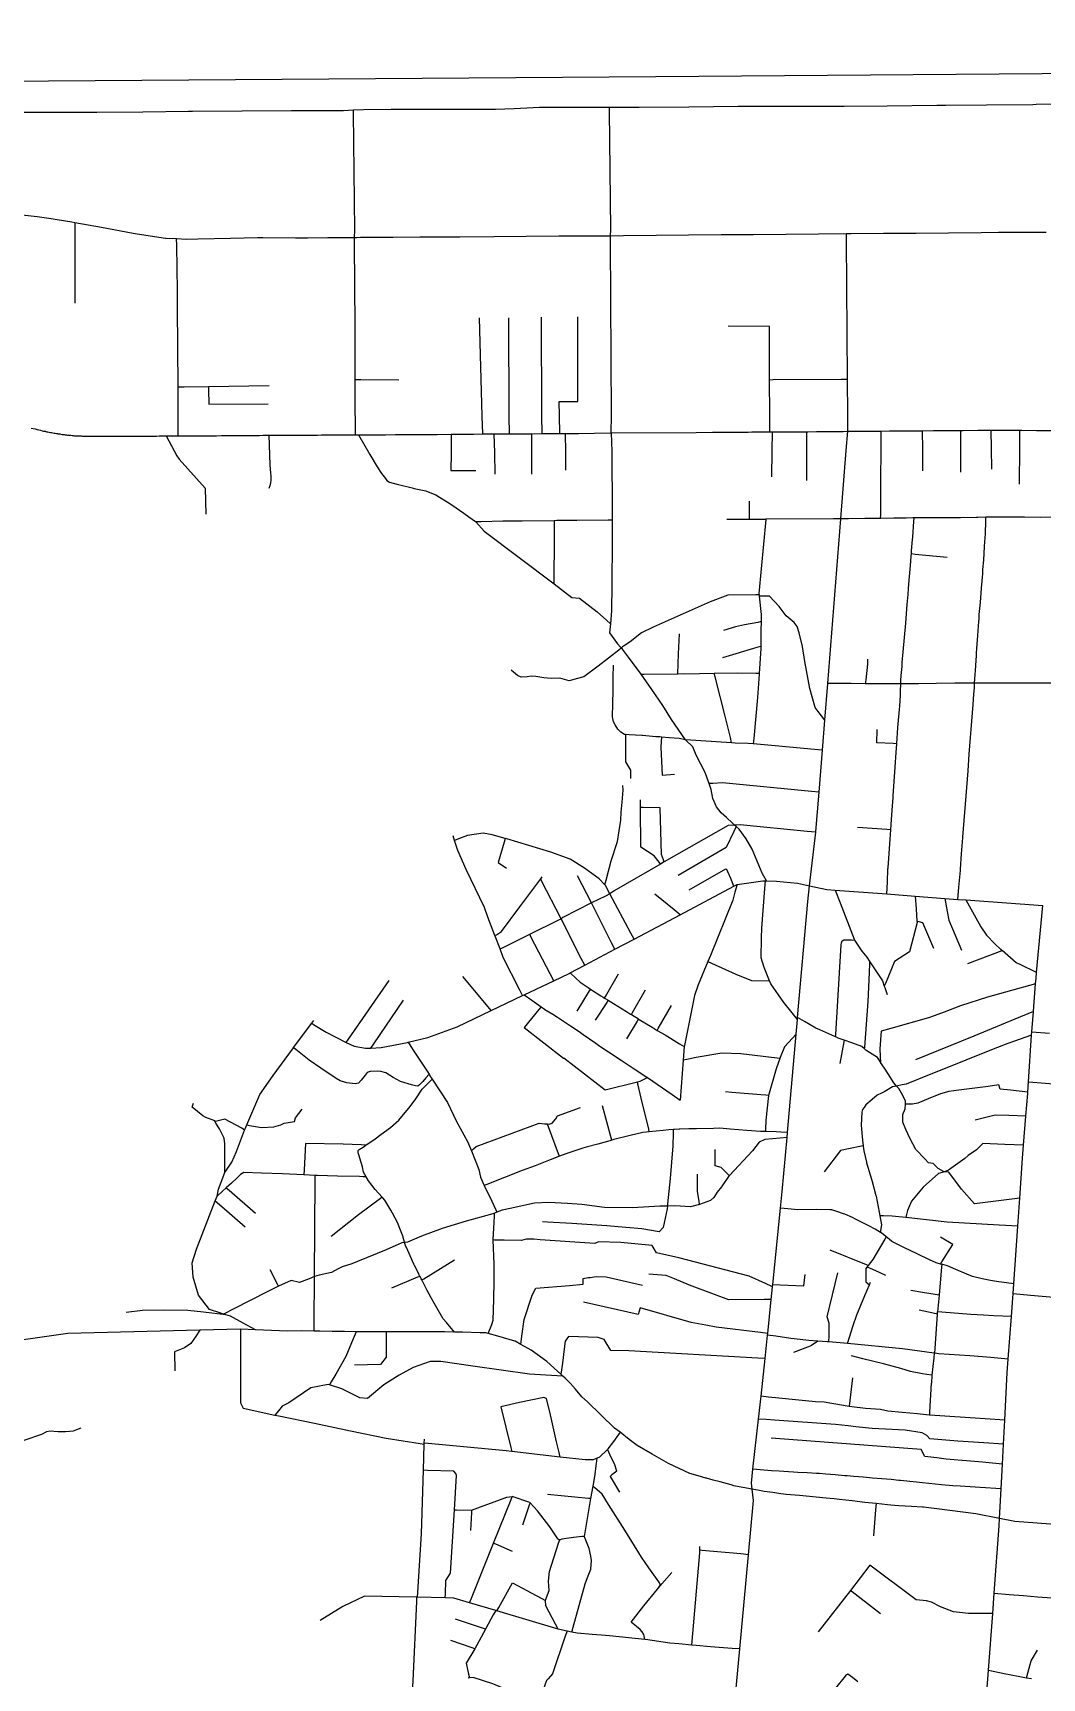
# Model space of a CAD drawing. Header units: inches. Extents: x 170101 to 178921, y 438267 to 453456.
# Drawn here: x 173031 to 173860, y 445857 to 447207 of the extents above; entities that cross this region are included whole.
import ezdxf

# ---------------------------------------------------------------- set-up
doc = ezdxf.new("R2010")
doc.units = ezdxf.units.IN
doc.header["$MEASUREMENT"] = 0

msp = doc.modelspace()

# ---------------------------------------------------------------- linework, layer by layer
for points in [[(172519.3, 447155.6), (172519.3, 447155.6), (172575.4, 447157), (172711.6, 447160.4), (172814.3, 447162.9), (173005.5, 447167.7), (173542.6, 447171.6), (173930.1, 447174.5), (174931.6, 447183.9), (175446.8, 447186.3), (177068.2, 447195.1), (177754.1, 447203.4), (178032.6, 447204.7), (178575.5, 447207.4), (178809.3, 447205.7), (178812, 447205.7), (178812, 447205.7)], [(173023.6, 447142.3), (173039.8, 447142.3), (173080.5, 447142.4), (173083.5, 447142.4), (173121.3, 447142.7), (173158.8, 447143.1), (173162, 447143.1), (173202.8, 447143.4), (173243.5, 447143.6), (173266.5, 447143.8), (173284.3, 447143.8), (173286.1, 447143.8), (173294.2, 447144.1), (173302.4, 447144.5), (173325.1, 447144.7), (173344.3, 447144.8), (173349, 447144.8), (173365.8, 447144.8), (173385.5, 447144.8), (173406.6, 447144.8), (173410.9, 447144.8), (173426.3, 447145.4), (173446.9, 447146.3), (173447.3, 447146.3), (173488.1, 447146.3), (173490.7, 447146.3), (173504.5, 447146.3), (173517.2, 447146.3), (173528.8, 447146.4), (173569.6, 447146.8), (173610.3, 447147.3), (173615, 447147.3), (173651.1, 447147.3), (173691.9, 447147.3), (173697.3, 447147.3), (173732.6, 447147.6), (173773.4, 447148), (173780.7, 447148), (173814.1, 447148.4), (173852.2, 447148.7), (173854.9, 447148.8), (173911.7, 447149.2)], [(173295.1, 447039.5), (173295.5, 447045.4), (173294.3, 447141.7), (173294.2, 447144.1)], [(173505.4, 447040.9), (173505.5, 447046.1), (173504.5, 447143.5), (173504.5, 447146.3)], [(173012.5, 447059.1), (173034.5, 447056.6), (173044.1, 447055.4), (173063, 447052.3), (173065.5, 447051.8), (173087.2, 447047.8), (173113.4, 447042.9), (173116.5, 447042.4), (173139.8, 447039), (173140.3, 447038.9), (173149, 447038.5), (173156.9, 447038.1), (173166.5, 447038.3), (173193.2, 447038.9), (173215.6, 447039.4), (173219.9, 447039.4), (173246.6, 447039.3), (173256.4, 447039.3), (173273.3, 447039.4), (173295.1, 447039.5), (173295.5, 447039.5), (173296.9, 447039.5), (173300, 447039.6), (173326.8, 447039.7), (173348.7, 447039.9), (173353.5, 447039.9), (173381.5, 447040.1), (173409.4, 447040.3), (173436, 447040.5), (173462.8, 447040.7), (173489.4, 447040.8), (173505.2, 447040.9), (173505.4, 447040.9), (173516.1, 447041), (173542.8, 447041.3), (173569.5, 447041.5), (173596.2, 447041.8), (173622.9, 447042), (173649.6, 447042.2), (173676.2, 447042.4), (173699.1, 447042.7), (173702.9, 447042.7), (173729.6, 447042.9), (173738.9, 447043), (173747.8, 447043), (173756.2, 447043.1), (173756.3, 447043.1), (173783, 447043.3), (173809.7, 447043.5), (173823.9, 447043.7), (173836.4, 447043.8), (173840.7, 447043.9), (173863.1, 447043.9)], [(173065.5, 447051.8), (173065.5, 447046.5), (173065.5, 446985.5)], [(173150.4, 446876.7), (173150.3, 446890.5), (173150.2, 446916.8), (173149.7, 446981.9), (173149.7, 446995.8), (173149.1, 447033), (173149, 447038.5)], [(173295.9, 446877.5), (173295.8, 446891.2), (173295.7, 446895.3), (173295.7, 446922.8), (173295.7, 446966.3), (173295.1, 447034.6), (173295.1, 447039.5)], [(173505.9, 446879.1), (173506.2, 446893.5), (173505.4, 447036.1), (173505.4, 447040.9)], [(173700.3, 446880.4), (173700.2, 446894.6), (173700, 446923), (173699.1, 447037.8), (173699.1, 447042.7)], [(173400.4, 446878.2), (173400, 446892.7), (173397.7, 446973.4)], [(173422.3, 446878.3), (173422.2, 446892.9), (173421.8, 446973.6)], [(173449.1, 446878.5), (173449, 446893.1), (173448.7, 446974.1)], [(173463.8, 446878.5), (173463.5, 446893.1), (173463.3, 446904.8), (173478.5, 446904.8), (173478.5, 446974.3)], [(173636.1, 446879.9), (173636.1, 446894.4), (173636, 446922.5), (173636, 446966.5), (173602, 446966.6)], [(173150.2, 446916.8), (173155.2, 446916.9), (173175.1, 446917.2), (173225, 446917.9)], [(173175.1, 446917.2), (173175.2, 446914.3), (173175.4, 446902.6), (173224.1, 446902.9)], [(173295.7, 446922.8), (173300.2, 446922.8), (173331.5, 446922.7)], [(173700, 446923), (173694.7, 446923), (173638.9, 446922.6), (173636, 446922.5)], [(173029.7, 446883.1), (173031.3, 446882.7), (173032.9, 446882.3), (173034.4, 446881.9), (173035.9, 446881.5), (173037.3, 446881.2), (173038.6, 446880.9), (173039.8, 446880.6), (173041, 446880.4), (173042.1, 446880.1), (173043.2, 446879.9), (173044.3, 446879.7), (173045.4, 446879.5), (173046.4, 446879.3), (173047.4, 446879.1), (173048.4, 446879), (173049.4, 446878.8), (173050.3, 446878.6), (173051.3, 446878.5), (173051.6, 446878.4), (173052.2, 446878.3), (173053.1, 446878.2), (173054, 446878.1), (173054.9, 446877.9), (173055.8, 446877.8), (173056.7, 446877.7), (173057.6, 446877.6), (173058.5, 446877.5), (173059.4, 446877.3), (173060.3, 446877.3), (173061.3, 446877.2), (173062.2, 446877.1), (173063.2, 446877), (173064.2, 446876.9), (173065.1, 446876.8), (173066.1, 446876.8), (173067.1, 446876.7), (173068, 446876.7), (173068.9, 446876.6), (173069.9, 446876.6), (173070.8, 446876.6), (173071.7, 446876.5), (173072.6, 446876.5), (173073.5, 446876.5), (173074.4, 446876.4), (173075.3, 446876.4), (173076.3, 446876.4), (173077.1, 446876.4), (173078.1, 446876.4), (173079, 446876.3), (173079.9, 446876.3), (173080.9, 446876.3), (173081.9, 446876.3), (173082.9, 446876.3), (173083.9, 446876.3), (173084.9, 446876.3), (173086, 446876.3), (173087.1, 446876.3), (173088.2, 446876.3), (173089.4, 446876.3), (173090.6, 446876.3), (173091.8, 446876.3), (173093.1, 446876.3), (173094.4, 446876.3), (173095.7, 446876.3), (173097.1, 446876.3), (173098.5, 446876.3), (173099.8, 446876.3), (173101.1, 446876.4), (173101.3, 446876.4), (173102.7, 446876.4), (173104.1, 446876.4), (173105.5, 446876.4), (173106.9, 446876.4), (173108.2, 446876.4), (173109.6, 446876.4), (173110.8, 446876.4), (173112.1, 446876.4), (173113.2, 446876.4), (173114.3, 446876.4), (173115.4, 446876.4), (173116.4, 446876.4), (173117.4, 446876.4), (173117.6, 446876.4), (173118.4, 446876.4), (173118.6, 446876.4), (173119.3, 446876.4), (173120.3, 446876.4), (173121.3, 446876.4), (173122.3, 446876.4), (173123.3, 446876.5), (173124.4, 446876.5), (173125.7, 446876.5), (173125.9, 446876.5), (173127.1, 446876.5), (173128.7, 446876.5), (173130.4, 446876.5), (173132.4, 446876.5), (173134.7, 446876.6), (173137.2, 446876.6), (173139.9, 446876.6), (173140.4, 446876.6), (173143, 446876.6), (173146.3, 446876.6), (173148, 446876.6), (173149.9, 446876.7), (173150.4, 446876.7), (173150.9, 446876.7), (173153.9, 446876.7), (173158.1, 446876.7), (173162.6, 446876.7), (173167.3, 446876.8), (173169.8, 446876.8), (173172, 446876.8), (173176.7, 446876.8), (173181.4, 446876.8), (173181.8, 446876.8), (173185.9, 446876.9), (173187.1, 446876.9), (173190.2, 446876.9), (173194.2, 446876.9), (173195.8, 446876.9), (173197.9, 446876.9), (173201.4, 446876.9), (173204.4, 446876.9), (173204.6, 446876.9), (173207.8, 446877), (173210.9, 446877), (173214, 446877), (173217, 446877), (173220.1, 446877.1), (173221.7, 446877.1), (173223.3, 446877.1), (173224.7, 446877.1), (173226.5, 446877.1), (173229.7, 446877.1), (173233, 446877.1), (173236.2, 446877.2), (173239, 446877.2), (173239.5, 446877.2), (173239.9, 446877.2), (173242.7, 446877.2), (173245.9, 446877.2), (173249.1, 446877.2), (173252.2, 446877.3), (173255.4, 446877.3), (173256.3, 446877.3), (173258.5, 446877.3), (173261.6, 446877.3), (173264.8, 446877.3), (173267.9, 446877.4), (173271, 446877.4), (173273.7, 446877.4), (173274.2, 446877.4), (173277.5, 446877.4), (173279.1, 446877.4), (173280.9, 446877.4), (173284.5, 446877.4), (173288.4, 446877.5), (173291, 446877.5), (173292.5, 446877.5), (173295.9, 446877.5), (173296.4, 446877.5), (173296.9, 446877.5), (173298.3, 446877.5), (173305.9, 446877.5), (173320.6, 446877.6), (173328.7, 446877.7), (173331.2, 446877.7), (173341.7, 446877.8), (173352.3, 446877.9), (173362.9, 446877.9), (173374.4, 446878), (173375.1, 446878), (173375.6, 446878), (173387.3, 446878.1), (173393.1, 446878.1), (173400.4, 446878.2), (173400.4, 446878.2), (173408.2, 446878.3), (173409.6, 446878.3), (173413.5, 446878.3), (173422.3, 446878.3), (173426.6, 446878.4), (173439.7, 446878.4), (173440.2, 446878.4), (173440.4, 446878.4), (173449.1, 446878.5), (173452.8, 446878.5), (173463.8, 446878.5), (173466, 446878.6), (173468.1, 446878.6), (173479.1, 446878.7), (173492.2, 446878.9), (173505.9, 446879.1), (173506.5, 446879.1), (173575.7, 446879.5), (173589, 446879.7), (173592.2, 446879.7), (173598.6, 446879.7), (173618.3, 446879.8), (173621.5, 446879.9), (173636.1, 446879.9), (173637.6, 446880), (173638.1, 446880), (173641.5, 446880), (173643.4, 446880), (173652.5, 446880), (173666.4, 446880.1), (173667.3, 446880.1), (173674.5, 446880.2), (173682.2, 446880.2), (173696.4, 446880.3), (173700.3, 446880.4), (173700.5, 446880.4), (173700.8, 446880.4), (173710.4, 446880.5), (173722.5, 446880.6), (173727.3, 446880.6), (173734.5, 446880.7), (173738.9, 446880.7), (173746.6, 446880.8), (173758.6, 446880.9), (173761.4, 446880.9), (173770.7, 446881), (173782.8, 446881), (173792.9, 446881.1), (173794.9, 446881.1), (173806.9, 446881.2), (173810.3, 446881.3), (173817.8, 446881.2), (173819, 446881.2), (173831.1, 446881.2), (173841.2, 446881.2), (173843.1, 446881.2), (173855.2, 446881.1), (173867.3, 446881.1)], [(173140.4, 446876.6), (173149.3, 446860.4), (173151, 446857.4), (173172.6, 446833.7), (173173.1, 446812.5)], [(173224.7, 446877.1), (173225.3, 446861.1), (173225.7, 446852.5), (173226.2, 446846.3), (173226.5, 446843.5), (173226.4, 446840.4), (173226.1, 446838), (173225.5, 446835.7), (173224.8, 446833.5)], [(173298.3, 446877.5), (173307.7, 446861.5), (173313.6, 446851.3), (173317.2, 446845.9), (173320.5, 446841.6), (173321.7, 446840.1), (173323.9, 446838.6), (173331, 446836.8), (173333.3, 446836.3), (173342.5, 446833.9), (173344.1, 446833.5), (173353.6, 446831.6), (173354.2, 446831.4), (173361.8, 446828.2), (173364.9, 446826.3), (173371.3, 446822.5), (173375, 446820), (173384.8, 446813.2), (173388.9, 446810.3), (173394.4, 446806.3), (173394.7, 446806), (173401.5, 446798.5), (173459.2, 446755.3), (173473.7, 446744), (173479.8, 446743.4), (173494.3, 446732.2), (173502.1, 446725.3), (173505.3, 446722.4)], [(173374.4, 446878), (173374.4, 446862.6), (173374.3, 446848.2), (173394.8, 446848.3)], [(173409.6, 446878.3), (173410, 446862.6), (173410.4, 446845.1)], [(173440.4, 446878.4), (173440.4, 446863.2), (173440.4, 446845.3)], [(173468.1, 446878.6), (173468.3, 446863.3), (173468.4, 446848.4)], [(173505.9, 446879.1), (173506.3, 446863.8), (173506.3, 446863.7), (173506.4, 446842.7), (173506.6, 446835.4), (173506.8, 446808.8), (173506.8, 446807.4), (173506.8, 446789.7), (173506.5, 446754.8), (173506.1, 446733.2), (173506, 446729.4), (173505.3, 446722.4), (173504.6, 446714.9), (173511.2, 446706), (173513.2, 446703.4), (173514, 446702.3)], [(173604, 445799.4), (173611.6, 445881.1), (173618.7, 445958.5), (173622.8, 446003), (173621.7, 446012.3), (173621.1, 446017.3), (173622.3, 446028.6), (173626.9, 446069.6), (173629, 446088.5), (173632.4, 446119.4), (173632.4, 446119.5), (173634.4, 446138.6), (173634.5, 446140.1), (173637.4, 446168), (173638.4, 446178.4), (173638.6, 446180.3), (173645, 446242.8), (173646.4, 446256.6), (173650.3, 446300.9), (173650.7, 446304.9), (173657.7, 446385.6), (173658.8, 446397.6), (173658.9, 446399.3), (173667.3, 446494.5), (173668.8, 446507.4), (173674, 446551.3), (173674.1, 446552.1), (173676.7, 446584.2), (173679.4, 446618.6), (173681.4, 446643.3), (173683.8, 446673.3), (173694.6, 446808.5), (173699, 446864.6), (173700.3, 446880.4)], [(173638.1, 446880), (173637.9, 446864.2), (173637.6, 446843.1)], [(173666.4, 446880.1), (173666.4, 446864.5), (173666.4, 446839.9)], [(173727.3, 446880.6), (173727.3, 446865.5), (173727.3, 446857.3), (173727.2, 446848.5), (173727, 446811.9), (173726.9, 446808.9)], [(173761.4, 446880.9), (173761.5, 446865.6), (173761.5, 446848)], [(173792.9, 446881.1), (173792.9, 446865.9), (173792.9, 446846.8)], [(173817.8, 446881.2), (173818, 446866.2), (173818.2, 446849.3)], [(173841.2, 446881.2), (173841.1, 446866.5), (173841, 446837)], [(173619.6, 446808), (173619.6, 446811), (173619.6, 446823.1)], [(173506.8, 446807.4), (173503.5, 446807.4), (173477.6, 446807.1), (173461.3, 446807.1), (173459.4, 446807), (173459, 446806.9), (173432.9, 446806.6), (173417, 446806.6), (173399, 446806.1), (173394.7, 446806)], [(173459.2, 446755.3), (173459.2, 446757.1), (173459.3, 446792.4), (173459.3, 446793.6), (173459.4, 446807)], [(173632.9, 446808), (173629.7, 446808), (173619.6, 446808), (173600.8, 446808)], [(173694.6, 446808.5), (173688.4, 446808.5), (173633, 446808.4), (173632.9, 446808), (173627.2, 446747.4), (173627.4, 446746.3), (173627.5, 446745.2), (173629, 446730), (173629, 446724.2), (173628.9, 446717), (173628.8, 446703.8), (173628.8, 446702.2), (173627.3, 446681.7), (173627.3, 446681), (173626.1, 446661.9), (173623, 446628.2), (173622.6, 446623.8)], [(173870.2, 446809.8), (173858.4, 446809.7), (173845.3, 446809.8), (173832.1, 446809.9), (173820.9, 446809.9), (173819.1, 446809.9), (173813.5, 446809.8), (173807.1, 446809.6), (173806, 446809.6), (173792.9, 446809.5), (173790.6, 446809.4), (173787.1, 446809.5), (173779.8, 446809.5), (173766.7, 446809.4), (173762.3, 446809.4), (173754.6, 446809.3), (173753.6, 446809.3), (173748.1, 446809.2), (173740.5, 446809.1), (173738.1, 446809), (173727.4, 446808.9), (173726.9, 446808.9), (173714.3, 446808.8), (173700.7, 446808.6), (173694.6, 446808.5)], [(173732.2, 446500.7), (173732.7, 446510.5), (173733.2, 446521.3), (173733.3, 446522.2), (173734.1, 446534), (173735, 446545.8), (173735.5, 446553.3), (173735.5, 446553.4), (173735.8, 446557.6), (173736.7, 446569.4), (173737.4, 446579.8), (173737.5, 446581.3), (173738.3, 446593.1), (173739.1, 446604.9), (173739.9, 446616.7), (173740.4, 446624), (173740.7, 446628.5), (173741.3, 446637.3), (173741.6, 446640.3), (173742.7, 446652.1), (173742.9, 446654.7), (173743.4, 446663.9), (173743.6, 446667.4), (173743.8, 446673.1), (173743.8, 446673.2), (173743.9, 446675.8), (173744.1, 446680), (173744.8, 446687.5), (173745, 446690.7), (173745.8, 446699.3), (173746.8, 446711.2), (173747.8, 446722.9), (173748.8, 446734.8), (173749, 446738.3), (173749.7, 446746.6), (173750, 446751.5), (173750.6, 446758.3), (173751.6, 446770.2), (173752.2, 446777.7), (173752.4, 446780), (173752.6, 446781.9), (173753.1, 446789), (173753.5, 446793.8), (173754.4, 446806.4), (173754.6, 446809.3)], [(173790.7, 446496.3), (173791.5, 446506.2), (173792.7, 446520), (173792.7, 446521), (173793.7, 446533.6), (173794.7, 446546.9), (173794.7, 446547.2), (173795.8, 446560.9), (173796.8, 446574.5), (173797.9, 446588.1), (173799, 446601.7), (173800, 446615.4), (173801.1, 446629), (173801.6, 446635.6), (173802.1, 446642.6), (173803.2, 446656.3), (173803.8, 446664.8), (173804.2, 446669.9), (173804.4, 446673.7), (173804.9, 446680.7), (173805.1, 446684), (173805.8, 446696.3), (173806, 446698.4), (173806.2, 446702.1), (173807, 446712.8), (173807.8, 446724.3), (173808, 446726.1), (173808.2, 446730), (173809.1, 446739.8), (173810.1, 446751.6), (173810.8, 446760.8), (173811, 446763.5), (173811.2, 446767), (173811.8, 446774.6), (173812.6, 446786), (173812.8, 446789.8), (173813.2, 446796.2), (173813.5, 446806.8), (173813.5, 446809.8)], [(173752.4, 446780), (173755.6, 446779.7), (173781.9, 446777)], [(173627.4, 446746.3), (173624.8, 446746.3), (173601.7, 446746), (173587.1, 446740.4), (173540.4, 446719.7), (173530.8, 446715.1), (173521.5, 446707.6), (173516, 446704.2), (173515.2, 446703.4), (173514, 446702.3), (173512.3, 446700.8), (173495.2, 446687.7), (173483.5, 446678.8), (173478.3, 446677.5), (173471.5, 446675.5), (173463.6, 446677.7), (173456.5, 446677.6), (173450.7, 446678.1), (173443.9, 446679.2), (173440.5, 446679.4), (173436.9, 446678.8), (173431.9, 446678.5), (173429, 446680), (173425.6, 446682.6), (173423.8, 446684.4)], [(173681.4, 446643.3), (173675.8, 446650.5), (173673.4, 446653.7), (173669, 446669.4), (173664.8, 446691.4), (173663, 446703.8), (173660.2, 446715), (173658.7, 446720.3), (173656.3, 446723.6), (173649.7, 446728.9), (173643.9, 446736.6), (173635.8, 446745), (173630.7, 446745.1), (173627.5, 446745.2)], [(173629, 446724.2), (173626.3, 446723.6), (173615.5, 446721.5), (173608, 446719.9), (173598.2, 446716.9)], [(173530.4, 446681.2), (173533.1, 446681.2), (173560.6, 446681.4), (173561.1, 446697.8), (173561.9, 446714.3)], [(173633.4, 446511.5), (173630.3, 446517.3), (173630, 446517.9), (173621.8, 446537.4), (173616.8, 446546), (173611.1, 446553.8), (173608.6, 446556.1), (173607.1, 446557.3), (173605.4, 446558.8), (173600.5, 446563.4), (173596.2, 446567.3), (173592.3, 446572.3), (173589.4, 446579.1), (173588, 446586.5), (173586.3, 446591.4), (173586.1, 446592), (173583, 446600.4), (173575.6, 446614.7), (173572.9, 446621.4), (173567, 446627.3), (173555.3, 446643.8), (173548.3, 446655.4), (173539.3, 446668.4), (173530.4, 446681.2), (173520, 446695.1), (173515.1, 446701.5), (173514, 446702.3)], [(173628.8, 446703.8), (173625.5, 446702.9), (173597.4, 446694.5)], [(173679.4, 446618.6), (173672.9, 446619.2), (173640.6, 446622.2), (173622.6, 446623.8), (173618.5, 446624.2), (173607.6, 446624.6), (173604.8, 446624.8), (173567, 446627.3), (173561.8, 446628.2), (173553.4, 446628.9), (173547.1, 446629.5), (173546.9, 446629.5), (173545.8, 446629.6), (173542.5, 446629.8), (173531.6, 446630.7), (173531.2, 446630.7), (173520.7, 446631.3), (173517.7, 446631.5), (173516.7, 446631.6), (173513.8, 446633.6), (173511.4, 446635.9), (173509.1, 446639.5), (173507.9, 446642), (173507.1, 446646), (173507.2, 446656.9), (173507.4, 446667.8), (173507.6, 446678.7), (173507.7, 446688.4)], [(173627.3, 446681.7), (173624.6, 446681.7), (173609.9, 446681.8), (173590.6, 446681.6), (173566.5, 446681.2), (173560.6, 446681.4)], [(173604.8, 446624.8), (173603.8, 446629), (173599.6, 446646.5), (173591.2, 446678.9), (173590.6, 446681.6)], [(173714.8, 446673.2), (173715.2, 446676.5), (173716.6, 446689.2), (173716.7, 446693.3)], [(173874.9, 446673.7), (173860.2, 446673.7), (173845.8, 446673.8), (173831.6, 446673.7), (173817.5, 446673.7), (173812, 446673.6), (173804.4, 446673.7), (173803.3, 446673.7), (173797.3, 446673.7), (173788, 446673.6), (173772.8, 446673.4), (173758.3, 446673.2), (173743.8, 446673.1), (173743.8, 446673.1), (173743.6, 446673.1), (173737.7, 446673.2), (173729.3, 446673.2), (173716.2, 446673.2), (173714.8, 446673.2), (173703.1, 446673.3), (173690, 446673.3), (173683.8, 446673.3)], [(173517.7, 446631.5), (173517.7, 446628.5), (173517.7, 446609.1), (173521.9, 446602.3), (173521.9, 446595.4)], [(173547.1, 446629.5), (173547, 446625.9), (173546.8, 446621.1), (173547.7, 446598.3), (173557.8, 446598.9)], [(173740.4, 446624), (173737.4, 446624.2), (173724.1, 446624.8), (173724.4, 446635.6)], [(173500.6, 446508.3), (173501.7, 446512.1), (173506, 446528), (173511, 446543.7), (173513.7, 446561.2), (173514, 446567.9), (173515, 446576), (173515.7, 446585.8), (173515.6, 446589.8)], [(173676.7, 446584.2), (173670.3, 446584.8), (173597.2, 446591.8), (173589.3, 446591.5), (173586.3, 446591.4)], [(173546.5, 446525.3), (173545.4, 446526.7), (173541.2, 446532.1), (173530.2, 446539), (173530, 446571.6), (173530, 446573.3), (173530, 446578.1)], [(173549.5, 446527), (173548.9, 446528.7), (173547.1, 446533.1), (173546, 446571.5), (173532.2, 446571.6), (173530, 446571.6)], [(173433.2, 446417.3), (173430.6, 446422.4), (173417.3, 446448.6), (173414.6, 446455.6), (173410.5, 446466.2), (173410.4, 446466.5), (173404.6, 446481.7), (173401.8, 446489.7), (173386.7, 446520.7), (173379.9, 446536.3), (173377.2, 446544.7), (173376.1, 446548.3)], [(173524.7, 446463.7), (173522.1, 446468.6), (173504.9, 446500.9), (173501.3, 446507.6), (173500.6, 446508.3), (173496, 446513.1), (173484, 446521.9), (173472.2, 446529.2), (173456.3, 446534.9), (173420.1, 446545.9), (173418.9, 446546.2), (173408.1, 446549.2), (173400.9, 446550.7), (173387.9, 446548.6), (173380.4, 446545.9), (173377.2, 446544.7)], [(173418.9, 446546.2), (173418, 446543.2), (173413.2, 446526.5), (173419.8, 446521.8)], [(173674, 446551.3), (173666.9, 446552), (173611.7, 446557.5), (173607.1, 446557.3), (173601.9, 446557), (173549.5, 446527), (173546.5, 446525.3), (173508.4, 446503.4), (173504.9, 446500.9)], [(173608.6, 446556.1), (173606.7, 446552.1), (173600.3, 446538.9), (173561, 446515.9)], [(173735.5, 446553.3), (173732.3, 446553.5), (173708.2, 446555.3)], [(173606.7, 446507.1), (173604.1, 446513.3), (173601.8, 446518.8), (173600.9, 446520.8), (173599.9, 446521), (173569.8, 446503.7)], [(173260, 446394.6), (173261.5, 446393.7), (173271.9, 446387.2), (173288.3, 446378.9), (173294.7, 446375.7), (173304, 446374.1), (173308.6, 446374.3), (173316.9, 446374.6), (173338.5, 446378.8), (173339.2, 446379), (173355.4, 446383), (173379.3, 446391.8), (173407.4, 446405.1), (173433.2, 446417.3), (173434.4, 446417.9), (173458.8, 446429.5), (173471.5, 446435.5), (173472.3, 446435.9), (173484.2, 446442.2), (173508.9, 446455.3), (173524.7, 446463.7), (173562.5, 446483.7), (173606.7, 446507.1), (173609.4, 446508.5), (173630.4, 446511.6), (173632.5, 446511.6), (173633.4, 446511.5), (173641.8, 446511.3), (173658.8, 446509.7), (173668.8, 446507.4), (173682.9, 446504.3), (173689.9, 446503.8), (173732.2, 446500.7), (173755.6, 446498.9), (173780, 446497.1), (173790.7, 446496.3), (173797.1, 446495.9), (173860.5, 446491.2)], [(173410.4, 446466.5), (173411.6, 446467.2), (173415.7, 446469.9), (173430.8, 446490.1), (173446.4, 446510.9), (173448, 446513.1), (173449.3, 446514.8)], [(173484.2, 446442.2), (173481.3, 446447.8), (173464.7, 446480.4), (173448.8, 446511.5), (173448, 446513.1)], [(173508.9, 446455.3), (173506.4, 446460.1), (173489.7, 446493.3), (173478.3, 446515.7)], [(173609.4, 446508.5), (173607.5, 446502.1), (173605.8, 446495.7), (173587.4, 446450.2), (173585.3, 446445.2), (173577.4, 446426.1), (173574.4, 446417.4), (173566, 446376.4), (173565.9, 446375.4), (173565.1, 446364.2), (173562.6, 446331.5)], [(173658.8, 446397.6), (173653.4, 446404.5), (173647.8, 446411.7), (173636.9, 446426.9), (173635.9, 446429.3), (173631.6, 446440.5), (173629.2, 446448.3), (173629.3, 446464.6), (173629.6, 446472.6), (173632.1, 446505.3), (173632.5, 446511.6)], [(173504.9, 446500.9), (173501.1, 446499), (173489.7, 446493.3), (173466.2, 446481.4), (173464.7, 446480.4)], [(173562.5, 446483.7), (173557.5, 446487.7), (173541.7, 446500.6)], [(173689.9, 446503.8), (173693.9, 446493.4), (173705.4, 446463.6), (173705.8, 446462.9), (173711.8, 446453.7), (173715.9, 446448.8), (173718.3, 446445.1), (173728.6, 446429.3), (173730.2, 446425), (173730.6, 446424), (173732.6, 446418.3)], [(173755.6, 446498.9), (173756.3, 446488.4), (173757, 446478.4), (173757.1, 446477.3), (173751, 446453.1), (173738.6, 446445.3), (173731.1, 446427.1), (173730.2, 446425)], [(173780, 446497.1), (173781.9, 446486.4), (173783.2, 446479.2), (173793.5, 446454.5)], [(173797.1, 446495.9), (173802.5, 446486.1), (173809.4, 446473.7), (173814.1, 446466.8), (173820.9, 446459.8), (173825.5, 446455.3), (173826.8, 446454.1)], [(173414.6, 446455.6), (173416, 446456.3), (173439, 446467.7), (173462.8, 446479.4), (173464.7, 446480.4)], [(173757, 446478.4), (173758.6, 446478), (173761.5, 446477.2), (173770.5, 446456.1)], [(173807.9, 445760.4), (173815.7, 445863.6), (173819.2, 445910.1), (173820.4, 445926.8), (173824.6, 445982.1), (173824.9, 445988.2), (173826.2, 446012.4), (173827.2, 446032.8), (173828.1, 446049.3), (173829.1, 446069), (173831.1, 446108), (173831.9, 446118.9), (173834.6, 446153.9), (173835.8, 446168.9), (173836, 446172.8), (173836.6, 446180.8), (173839.8, 446228.1), (173841.4, 446251), (173842.2, 446263.4), (173843.6, 446284), (173844.5, 446294.6), (173846.5, 446318.3), (173848, 446337), (173848.1, 446338.1), (173848.7, 446346.5), (173851.2, 446384.8), (173851.4, 446387.7), (173852.6, 446404.2), (173852.6, 446404.5), (173854.4, 446426.9), (173854.8, 446431.5), (173855.3, 446436.4), (173860.5, 446491.2)], [(173458.8, 446429.5), (173455.9, 446435.1), (173440.3, 446465.1), (173439, 446467.7)], [(173690.2, 446383.5), (173690.3, 446385.4), (173694.8, 446458.9), (173695, 446460.7), (173695.7, 446462.2), (173696.9, 446463), (173703.2, 446463), (173705.8, 446462.9)], [(173855.3, 446436.4), (173841.9, 446442.7), (173838.5, 446444.2), (173827, 446454.2), (173826.8, 446454.1), (173798.5, 446443.3)], [(173585.3, 446445.2), (173588.2, 446443.9), (173608.2, 446434.9), (173621.2, 446429.7), (173635.9, 446429.3)], [(173714, 446373.5), (173714.1, 446375), (173716.9, 446412.4), (173718, 446436.3), (173718.2, 446443.3), (173718.3, 446445.1)], [(173288.3, 446378.9), (173290.1, 446381.6), (173323.5, 446429.8)], [(173407.4, 446405.1), (173403.5, 446409.7), (173384, 446433)], [(173472.3, 446435.9), (173476.9, 446431.5), (173480.3, 446428.2), (173486.9, 446423.9), (173488.8, 446422.7), (173497.3, 446417.2), (173499.3, 446416), (173500.3, 446415.3), (173503.4, 446413.5), (173507.8, 446410.7), (173518.4, 446404.3), (173521.8, 446402.2), (173522.5, 446401.7), (173528.3, 446398.2), (173528.9, 446397.8), (173539.5, 446391.3), (173542.8, 446389.3), (173543.6, 446388.8), (173550.1, 446385), (173561.9, 446377.8), (173565.9, 446375.4)], [(173500.3, 446415.3), (173501.1, 446416.7), (173511.8, 446435.3)], [(173854.4, 446426.9), (173839.7, 446422.9), (173815, 446416), (173792.7, 446408.8), (173779.3, 446403.8), (173771.2, 446400.6), (173766.5, 446399), (173735.5, 446390.2), (173727.5, 446388.1), (173726.6, 446373.6), (173726.9, 446367.4), (173727.2, 446362.5)], [(173308.6, 446374.3), (173310.9, 446377.7), (173335.3, 446413.5)], [(173434.4, 446417.9), (173440.7, 446413.5), (173448.3, 446408.1), (173451.1, 446406.1), (173451.4, 446406), (173457.9, 446402.2), (173461.9, 446399.5), (173472.4, 446392.6), (173479.5, 446387.9), (173482.9, 446385.5), (173493.2, 446378.3), (173496.5, 446375.9), (173503.7, 446371.2), (173514.2, 446364.3), (173524.7, 446357.3), (173535.2, 446350.3), (173535.7, 446350), (173556, 446336.2), (173562.6, 446331.5)], [(173488.8, 446422.7), (173487.9, 446421.2), (173477.8, 446404.4)], [(173503.4, 446413.5), (173502.2, 446411.7), (173492.8, 446397.1)], [(173522.5, 446401.7), (173523.5, 446403.4), (173534.1, 446422.1)], [(173448.3, 446408.1), (173446.5, 446405.9), (173434.5, 446391), (173466.8, 446365.9), (173466.9, 446365.9)], [(173528.3, 446398.2), (173527.2, 446396.4), (173518.5, 446381.9)], [(173543.6, 446388.8), (173544.5, 446390.3), (173555.3, 446409.3)], [(173841.4, 446251), (173826.3, 446249.1), (173804.4, 446246.5), (173793.5, 446258.4), (173783.3, 446272.4), (173779.6, 446272.8), (173778.8, 446272.9), (173774.3, 446275.4), (173770.2, 446279.5), (173766.5, 446280), (173763.4, 446283.3), (173756.1, 446291), (173751.2, 446300.3), (173748, 446307.3), (173745.4, 446313.4), (173745.4, 446319.8), (173747.2, 446324.3), (173747.5, 446328.1), (173747.6, 446330.7), (173745.4, 446335.3), (173742, 446341.1), (173740.3, 446343.1), (173738, 446345.8), (173733.5, 446353), (173730.4, 446357.8), (173727.2, 446362.5), (173726.8, 446363.1), (173724.6, 446366.4), (173715.9, 446371.9), (173715.1, 446372.4), (173714, 446373.5), (173711.7, 446375.6), (173703.6, 446378.5), (173697.2, 446380.8), (173692.2, 446382.5), (173690.3, 446383.4), (173690.2, 446383.5), (173687.1, 446384.9), (173677.2, 446389.1), (173674, 446390.5), (173664.6, 446396.1), (173658.9, 446399.3)], [(173852.6, 446404.2), (173837.5, 446398), (173803.7, 446384.1), (173755.7, 446364.6)], [(173213.8, 446143), (173203.7, 446148.5), (173193.3, 446154.1), (173189.4, 446155.3), (173187.5, 446155.9), (173184.4, 446156.9), (173175.9, 446159.6), (173167, 446171.6), (173162.5, 446186.3), (173161.8, 446197.9), (173165.3, 446209.2), (173180.7, 446248.8), (173182.2, 446252.7), (173183.4, 446258.4), (173188.5, 446272), (173188.5, 446272), (173194.3, 446280.6), (173198.3, 446289.5), (173204.9, 446307), (173205.1, 446307.4), (173206.7, 446311.2), (173217.3, 446336.1), (173228.3, 446351.7), (173244.9, 446374.5), (173244.9, 446374.6), (173260, 446394.6), (173261.6, 446396.8)], [(173657.7, 446385.6), (173651.4, 446378.7), (173648.1, 446375.2), (173644.8, 446366.4), (173644.5, 446365.6), (173641.3, 446357.3), (173635.2, 446335.4), (173634, 446325.3), (173632.8, 446315), (173632.6, 446307.8), (173632.5, 446305.7)], [(173851.2, 446384.8), (173836.4, 446379.7), (173831.6, 446378.1), (173823.1, 446374.7), (173810.1, 446369.5), (173797.1, 446364.2), (173784.2, 446359), (173771.2, 446353.8), (173758.2, 446348.6), (173748.2, 446344.6), (173745, 446344), (173740.3, 446343.1), (173736.9, 446342.5), (173732, 446339.5), (173730.6, 446338.6), (173727.9, 446337.2), (173724.3, 446335.5), (173720.1, 446332.1), (173715.1, 446327.6), (173713.6, 446325.6), (173712.2, 446323.8), (173711.7, 446321.7), (173711.1, 446311.1), (173711.4, 446307.8), (173712.2, 446298.6), (173712.8, 446294.1), (173712.9, 446293.8), (173713.4, 446289.9), (173715.6, 446280.5), (173715.7, 446280.1), (173719.8, 446266.7), (173720.3, 446264.8), (173723.3, 446253.2), (173723.4, 446252.8), (173726, 446239.5), (173726.5, 446236.6), (173728, 446229.2), (173727.2, 446224.6), (173727, 446223)], [(173851.4, 446387.7), (173865.9, 446386.6)], [(173356.3, 446352.7), (173353.7, 446349.7), (173351.1, 446346.7), (173348.6, 446344), (173347.1, 446342.9), (173345.1, 446343.2), (173341.9, 446344), (173333, 446346.8), (173326.8, 446350), (173320.9, 446353.8), (173316.8, 446355.1), (173313.6, 446355.4), (173308, 446354.9), (173305.5, 446354.3), (173303.8, 446351.9), (173300.7, 446347.9), (173298.3, 446345.4), (173295.6, 446344.9), (173288.9, 446345.7), (173283.4, 446347.4), (173280, 446349.2), (173267.4, 446357.7), (173258, 446364.4), (173246.9, 446373), (173244.9, 446374.5)], [(173339.2, 446379), (173341.4, 446375.5), (173343.9, 446371.6), (173356.3, 446352.7), (173357.1, 446351.4), (173358.9, 446348.8), (173371.5, 446329.5), (173378.9, 446314.1), (173388, 446297.6), (173391.1, 446289.8), (173397.1, 446274.7), (173398.5, 446268.4), (173401.7, 446261.6), (173407.8, 446248.7), (173411.2, 446241.4), (173412.1, 446239.5)], [(173644.5, 446365.6), (173642.3, 446365.9), (173612.3, 446369.4), (173596.9, 446370.2), (173575.6, 446366.6), (173569.4, 446365.2), (173565.1, 446364.2)], [(173697.2, 446380.8), (173696.9, 446379.3), (173693.8, 446361.7)], [(173535.7, 446350), (173533.7, 446348.9), (173529.4, 446346.7), (173527.5, 446346.3), (173501, 446339.7), (173466.9, 446365.9)], [(173377.1, 446141.1), (173370.7, 446148.9), (173368, 446152.1), (173362.6, 446161.1), (173360.5, 446164.8), (173358.1, 446169.2), (173354.8, 446175.4), (173350.3, 446184), (173349.8, 446184.9), (173349.2, 446186.1), (173348.9, 446186.9), (173348.6, 446187.4), (173347.6, 446189.6), (173344.4, 446195.8), (173343.9, 446196.9), (173338.9, 446208), (173337.1, 446212.1), (173336.3, 446214.7), (173336.3, 446214.9), (173335.2, 446218.7), (173335, 446219.3), (173331.8, 446227.5), (173330.7, 446230.6), (173326.3, 446238.8), (173324.9, 446241.2), (173320, 446249.5), (173318.3, 446251.3), (173317.9, 446251.8), (173312.2, 446258.2), (173306.5, 446265.3), (173304.6, 446268.7), (173302.4, 446272.5), (173301.6, 446276.9), (173300.5, 446280.4), (173298.6, 446286.5), (173298.2, 446288.3), (173298.2, 446290.1), (173298.8, 446290.9), (173302.1, 446293), (173304.5, 446294.6), (173312, 446299.8), (173316.8, 446303.2), (173324.6, 446309.1), (173331.6, 446315.2), (173340.7, 446326.2), (173345.5, 446332.6), (173350.8, 446340.4), (173356.2, 446346.1), (173358.9, 446348.8)], [(173537.2, 446305.5), (173536.7, 446307.6), (173530.6, 446333), (173527.8, 446345), (173527.5, 446346.3)], [(173848.1, 446338.1), (173833.9, 446339.6), (173825.3, 446340.4), (173824.2, 446344.2), (173815.4, 446342.7), (173791.5, 446339.7), (173783.1, 446338.6), (173776.3, 446336.8), (173766.1, 446332.7), (173757.6, 446329), (173753.4, 446328.3), (173749.6, 446328.2), (173747.5, 446328.1)], [(173848.7, 446346.5), (173862.5, 446345.4), (173913.9, 446341.2), (173927.2, 446340.2), (173947, 446338.6), (174022.4, 446332.4), (174046.3, 446330.6)], [(173635.2, 446335.4), (173632.9, 446335.6), (173628.7, 446336), (173605, 446337.9), (173599.8, 446338.4)], [(173204.9, 446307), (173202.5, 446308.4), (173188.6, 446316), (173180.9, 446314.1), (173180.3, 446314.4), (173173.1, 446317.4), (173170.6, 446318.7), (173161.8, 446325.8), (173162.9, 446329)], [(173206.7, 446311.2), (173209, 446310.8), (173218.8, 446309), (173228.9, 446309.5), (173234.5, 446311.2), (173237.3, 446312.5), (173245.8, 446314.1), (173246.7, 446316.9), (173252, 446324.2)], [(173391.1, 446289.8), (173392.9, 446291.5), (173395.1, 446293.6), (173446.7, 446312.5), (173451.1, 446312.2), (173453.4, 446312.1), (173455.1, 446311.9), (173457.3, 446312.6), (173460.4, 446316.3), (173461.9, 446318.7), (173480.6, 446325.5)], [(173506.3, 446298.6), (173505.8, 446300.5), (173498.8, 446326.8)], [(173846.5, 446318.3), (173832.6, 446318.9), (173821.2, 446319.3), (173804.9, 446315.2)], [(173188.5, 446272), (173188.5, 446277), (173188.6, 446295.7), (173188, 446300.4), (173184.2, 446307.9), (173181.3, 446312.7), (173180.3, 446314.4)], [(173650.7, 446304.9), (173645.2, 446305.3), (173641.4, 446305.6), (173632.5, 446305.7), (173628.4, 446305.8), (173617.2, 446306.7), (173603.5, 446307.7), (173595, 446308.4), (173589.8, 446308.3), (173576, 446308), (173569.7, 446307.9), (173562.3, 446307.7), (173561.7, 446307.7), (173557.9, 446307.4), (173557.2, 446307.4), (173553.2, 446307.2), (173548.6, 446306.7), (173537.2, 446305.5), (173534.9, 446305.3), (173531.8, 446304.9), (173521.5, 446302.4), (173508.1, 446299.1), (173506.3, 446298.6), (173506.3, 446298.6), (173504.7, 446298.2), (173494.9, 446295.5), (173485.4, 446292.9), (173481.7, 446291.7), (173468.6, 446287.4), (173463.4, 446285.4), (173455.8, 446282.5), (173443.6, 446277.7), (173432.8, 446273.7), (173418.3, 446267.9), (173403.7, 446262.4), (173401.7, 446261.6)], [(173463.4, 446285.4), (173462.7, 446287.4), (173454.3, 446309.7), (173453.4, 446312.1)], [(173552.2, 446244.6), (173552.5, 446246.4), (173554.6, 446267.2), (173556.8, 446294.1), (173557.1, 446304.3), (173557.2, 446307.4)], [(173304.5, 446294.6), (173300.7, 446294.8), (173285.9, 446295.4), (173254.8, 446296), (173253.7, 446274.2), (173253.5, 446270.3)], [(173650.3, 446300.9), (173644.6, 446300.3), (173632, 446299.1), (173627.3, 446296.9), (173621.9, 446289.8), (173603, 446269.7), (173602.9, 446269.6), (173596.6, 446260.5), (173593, 446255.9), (173590.2, 446251.7), (173587.4, 446249.1), (173578.5, 446246), (173571.1, 446244), (173558.1, 446244.7), (173552.2, 446244.6), (173545.9, 446244.5), (173523.5, 446243.1), (173500.3, 446243.4), (173481.9, 446246), (173470.1, 446246.7), (173454.7, 446247.4), (173442.9, 446247.1), (173423, 446242.7), (173416.5, 446241.2), (173412.1, 446239.5), (173410.1, 446238.7), (173408.8, 446238.2), (173392.8, 446233.8), (173386.8, 446232.3), (173367.1, 446226.1), (173350.2, 446219.8), (173338.6, 446214.9), (173336.3, 446214.7), (173334, 446214.5), (173321.1, 446208.6), (173297.5, 446199.1), (173292.8, 446197.2), (173285, 446194.6), (173281.6, 446193.1), (173276.1, 446190.1), (173266, 446188), (173262.3, 446186.8)], [(173602.9, 446269.6), (173601.2, 446271.2), (173596.3, 446276.2), (173591.3, 446277.6), (173591.2, 446291)], [(173712.8, 446294.1), (173710.2, 446293.5), (173694.3, 446290.1), (173680.9, 446272.6)], [(173844.5, 446294.6), (173829.3, 446295.1), (173811.1, 446295.8), (173805.8, 446290.8), (173799.1, 446286.1), (173796.2, 446283.7), (173782.9, 446274), (173779.6, 446272.8), (173774.7, 446271.2), (173762, 446260.1), (173752.6, 446248.5), (173749.2, 446240.9), (173748.4, 446237.6), (173747.8, 446235.1)], [(173304.6, 446268.7), (173302.2, 446268.7), (173299.2, 446268.8), (173281.1, 446269.2), (173264.8, 446269.7), (173262.9, 446269.8), (173253.5, 446270.3), (173236.1, 446271.1), (173218.6, 446271.6), (173204.1, 446272.1), (173201.6, 446270.5), (173201.1, 446270.2), (173198.7, 446267.7), (173194, 446263.3), (173189.8, 446259.6), (173186.7, 446256.7), (173182.2, 446252.7)], [(173262, 446142), (173262, 446148.6), (173262.3, 446186.8), (173262.9, 446266.1), (173262.9, 446269.8)], [(173578.5, 446246), (173578.1, 446248.7), (173576.9, 446256.6), (173576.9, 446270.9)], [(173180.7, 446248.8), (173186.2, 446244.1), (173205.4, 446227.6)], [(173189.8, 446259.6), (173192.2, 446257.5), (173213.8, 446238.8)], [(173317.9, 446251.8), (173316.4, 446250.7), (173298.3, 446237.3), (173275.9, 446219.7)], [(173405, 446139.9), (173407.8, 446147.3), (173409.1, 446151), (173409.6, 446167.9), (173409.8, 446183), (173409.7, 446196.7), (173409, 446216.8), (173409, 446217.1), (173409.8, 446231.2), (173410, 446236.5), (173410.1, 446238.7)], [(173552.2, 446244.6), (173551.8, 446242.4), (173548.7, 446226.9), (173545.3, 446223.4), (173531.1, 446225.9), (173517.9, 446226.9), (173502.4, 446228.4), (173473.7, 446230.3), (173453.7, 446231.5), (173449.5, 446231.6)], [(173836.6, 446180.8), (173822.2, 446182.7), (173817.5, 446183.4), (173810.6, 446185), (173802.7, 446186.8), (173797.9, 446188.7), (173789, 446192.6), (173782.1, 446195.6), (173778.2, 446196.5), (173777.4, 446196.7), (173776.3, 446197), (173772.7, 446197.9), (173767.4, 446200.4), (173757.1, 446205.4), (173746.7, 446210.4), (173736.4, 446215.4), (173734.3, 446217.3), (173731.8, 446219.4), (173729.5, 446221.2), (173727.5, 446222.7), (173727, 446223), (173722.6, 446225.6), (173717.5, 446228.3), (173714.7, 446229.6), (173707.2, 446233.5), (173704.1, 446235.1), (173697.7, 446237.9), (173696.7, 446238.2), (173691.2, 446240.2), (173687.1, 446241.6), (173685.8, 446241.6), (173674.3, 446241.8), (173659.1, 446241.6), (173651.1, 446242.3), (173645, 446242.8)], [(173839.8, 446228.1), (173824.6, 446229), (173781.8, 446231.5), (173747.8, 446235.1), (173736.6, 446236.2), (173729.4, 446236.5), (173726.5, 446236.6)], [(173638.4, 446178.4), (173632.7, 446181), (173619.3, 446187.1), (173561.5, 446202.1), (173543.2, 446206.3), (173539.6, 446212.2), (173513.8, 446214.6), (173495.4, 446215.2), (173492.6, 446214), (173447.7, 446216.8), (173442.5, 446217.4), (173436.1, 446217.4), (173432.2, 446216.2), (173417.9, 446216.5), (173410.2, 446216.7), (173409, 446216.8)], [(173716.9, 446195.8), (173715.5, 446196.4), (173685.7, 446208.3)], [(173731.8, 446219.4), (173730.6, 446217.3), (173720.8, 446200.6), (173716.9, 446195.8), (173716.1, 446194.8), (173714.9, 446193.3), (173715, 446182.3), (173718, 446180)], [(173776.3, 446197), (173777.5, 446198.9), (173786.4, 446213), (173776.3, 446219.1)], [(173350.3, 446184), (173352, 446185), (173377.2, 446200.4)], [(173716.1, 446194.8), (173718.5, 446193.7), (173723.1, 446191.6), (173731.2, 446187.8)], [(173777.4, 446196.7), (173777.2, 446194.8), (173775.2, 446171.6), (173773.9, 446157.7)], [(173262.3, 446186.8), (173257.8, 446185), (173249.8, 446181.9), (173243.1, 446183.4), (173232.7, 446178.9), (173231.5, 446178.4), (173223.5, 446174.2), (173196.1, 446160.3), (173187.5, 446155.9)], [(173232.7, 446178.9), (173231.8, 446180.6), (173225.9, 446192.3)], [(173348.9, 446186.9), (173346.9, 446186.1), (173325.4, 446177.2)], [(173431.6, 446131), (173432.6, 446137.9), (173434.5, 446151.6), (173441, 446171.5), (173444, 446177.2), (173471.6, 446179.5), (173482.8, 446180.5), (173482.8, 446185.1), (173486.9, 446186), (173488.6, 446186), (173493.6, 446186.9), (173501.7, 446186.6), (173531.6, 446179.7)], [(173637.4, 446168), (173631.4, 446168), (173602.4, 446167.7), (173590.8, 446172), (173570.3, 446179.8), (173557.8, 446185), (173551.1, 446187.7), (173536.9, 446188.7)], [(173638.6, 446180.3), (173644.6, 446180), (173664.2, 446179), (173665.2, 446188.4)], [(173684.7, 446133.1), (173684.8, 446138.2), (173684.8, 446148.6), (173683.4, 446153.7), (173691.9, 446189.7)], [(173699.9, 446131.7), (173701.5, 446136.9), (173704.7, 446146.6), (173707.5, 446155.4), (173714.2, 446171.3), (173718, 446180), (173718.8, 446182)], [(173775.2, 446171.6), (173772, 446172.1), (173761.7, 446173.7), (173751.9, 446175.3)], [(173836, 446172.8), (173850.2, 446171.5), (173869.5, 446169.8), (173875.3, 446169.4), (173886.5, 446168.3), (173889.4, 446168), (173903.3, 446167.2), (173909.4, 446166.7), (173929.3, 446165.2), (173935.4, 446164.7), (173949.3, 446163.6), (173969.2, 446162.1), (173989.2, 446160.6), (174009.1, 446159.1), (174030.2, 446157.6), (174034.9, 446157.3)], [(173189.4, 446155.3), (173171, 446157.5), (173158.3, 446159), (173139, 446159.2), (173120.9, 446158.9), (173107.6, 446157.3)], [(173634.5, 446140.1), (173628.6, 446140.8), (173592, 446145.1), (173583.5, 446146.8), (173571.7, 446149.1), (173529.6, 446161.2), (173528, 446155.7), (173483.1, 446165.7)], [(173773.8, 446155.8), (173770.4, 446156.6), (173758.8, 446159.2)], [(173771.8, 446123.8), (173772, 446127.7), (173773.8, 446155.8), (173773.9, 446157.7)], [(173834.6, 446153.9), (173820.1, 446154.6), (173811.7, 446155), (173801.3, 446155.5), (173777.5, 446157.6), (173773.9, 446157.7)], [(173921.7, 445979.3), (173837.5, 445985.7), (173824.9, 445988.2), (173805.4, 445992), (173783.9, 445994.7), (173773.2, 445996.1), (173762.5, 445997.5), (173761.5, 445997.6), (173752.4, 445998.1), (173742, 445998.7), (173735.6, 445999), (173732.7, 445999.3), (173723.5, 446000.4), (173723.5, 446000.4), (173714.3, 446001.4), (173703.8, 446002.6), (173693.4, 446003.7), (173689.1, 446004.2), (173682.4, 446004.9), (173671.5, 446005.9), (173660.5, 446007), (173649.5, 446008), (173645.1, 446008.5), (173638.6, 446009.4), (173631.5, 446010.4), (173626.2, 446011.4), (173623, 446012), (173621.7, 446012.3), (173613.9, 446013.7), (173606.5, 446015.1), (173604.4, 446015.7), (173595.3, 446018.2), (173589.7, 446019.7), (173584.2, 446021.3), (173583.6, 446021.4), (173577.3, 446023.1), (173570.4, 446025), (173553, 446033.4), (173539.5, 446040.9), (173527.3, 446048.1), (173520.8, 446053.1), (173513.3, 446058.9), (173508.7, 446062.4), (173486.4, 446083.8), (173481.7, 446088.1), (173476.6, 446094.3), (173472.5, 446098.9), (173468.1, 446103.3), (173466.3, 446104.9), (173464.6, 446106.5), (173461.8, 446109.2), (173453, 446117), (173440.3, 446126.2), (173431.6, 446131), (173427, 446133.7), (173426.8, 446133.7), (173412.7, 446137.7), (173405, 446139.9), (173402.9, 446140.5), (173398.4, 446140.6), (173383.8, 446141), (173377.1, 446141.1), (173369.1, 446141.3), (173368.7, 446141.4), (173354.4, 446141.4), (173339.8, 446141.4), (173325.1, 446141.5), (173321.1, 446141.5), (173310.4, 446141.5), (173298.7, 446141.5), (173296.4, 446141.5), (173295.8, 446141.5), (173287, 446141.6), (173281.2, 446141.6), (173276.7, 446141.6), (173266.5, 446141.9), (173262, 446142), (173251.9, 446142.1), (173240, 446141.8), (173213.8, 446143), (173201.6, 446143.6), (173168.2, 446142.8), (173059.6, 446140.1), (172992.1, 446130.5)], [(173168.2, 446142.8), (173164.5, 446137.3), (173160.8, 446131.7), (173155.5, 446128.3), (173147.4, 446125), (173147.6, 446109.4)], [(173201.6, 446143.6), (173201.6, 446137.3), (173201.5, 446106.9), (173201.5, 446083), (173203.6, 446078.6), (173229.7, 446073.1), (173233, 446072.4), (173262.3, 446066.3), (173291.7, 446060.1), (173321, 446054.1), (173349, 446049.7), (173352.4, 446049.2)], [(173296.4, 446141.5), (173294, 446135.6), (173288.1, 446121.2), (173279.7, 446106.6), (173276, 446100.3), (173274.5, 446097.8)], [(173321.1, 446141.5), (173321.1, 446135.6), (173321.1, 446120.7), (173316.4, 446114.6), (173295, 446114.1)], [(173632.4, 446119.5), (173626.4, 446119.8), (173520.5, 446125.8), (173505.5, 446126), (173500.2, 446135.1), (173495.1, 446136.6), (173470.9, 446137.5), (173468.2, 446133.8), (173467.4, 446127.5), (173465.8, 446115.6), (173464.6, 446106.5)], [(173831.9, 446118.9), (173817.7, 446120.2), (173800.5, 446121.6), (173775, 446123.4), (173771.8, 446123.8), (173771.2, 446123.9), (173745.1, 446127.4), (173699.9, 446131.7), (173684.7, 446133.1), (173683.2, 446133.3), (173675.6, 446133.7), (173668.2, 446134.2), (173656.2, 446135.5), (173653.3, 446136), (173641, 446137.7), (173634.4, 446138.6)], [(173675.6, 446133.7), (173670.4, 446130.2), (173669.3, 446129.5), (173655.5, 446124.5)], [(173466.3, 446104.9), (173452.2, 446105.7), (173438.8, 446106.5), (173392.3, 446113.3), (173365.9, 446116.9), (173360.9, 446117.1), (173357.2, 446117.1), (173343.2, 446112.1), (173331.8, 446105.9), (173319.3, 446098), (173305.8, 446086.7), (173299.4, 446087.1), (173284.8, 446094.5), (173274.5, 446097.8), (173273.4, 446098.2), (173259.3, 446095.3), (173241.2, 446083.1), (173235.7, 446080.4), (173232.6, 446076.6), (173229.7, 446073.1)], [(173769.3, 446105.7), (173765.2, 446106.3), (173761.5, 446106.9), (173751.7, 446108.8), (173743.9, 446111.2), (173729.4, 446115), (173712.5, 446119.2), (173703.2, 446121.6)], [(173771.2, 446123.9), (173770.8, 446120.1), (173769.3, 446105.7), (173769, 446099.2)], [(173701.7, 446080.1), (173701.7, 446080.5), (173704.4, 446103.6)], [(173463.9, 446038.6), (173462.8, 446043.4), (173461.1, 446051), (173456.1, 446073.2), (173452.7, 446086.8), (173450.6, 446087.6), (173430.6, 446083.5), (173415.4, 446079.9), (173423.6, 446046.5), (173424.4, 446043.1)], [(173829.1, 446069), (173813.1, 446070), (173767.5, 446073), (173767.2, 446073), (173757.5, 446074.1), (173745, 446075.2), (173733.1, 446076.2), (173727.1, 446077.5), (173714.7, 446078.5), (173703.4, 446079.7), (173701.7, 446080.1), (173701.3, 446080.2), (173680.9, 446083.7), (173673.8, 446083.8), (173643.7, 446086.9), (173635.2, 446087.8), (173629, 446088.5)], [(173767.5, 446073), (173767.7, 446075.5), (173769, 446099.2)], [(172994.6, 446062.7), (172999.7, 446059.2), (173009.3, 446052.6), (173013.3, 446050.3), (173016.4, 446049.3), (173023.9, 446052.5), (173038.3, 446057.5), (173042.5, 446059.5), (173044.9, 446060), (173051.8, 446059.5), (173057.9, 446059.6), (173064.3, 446060.1), (173067.2, 446061.2), (173070.7, 446062.7)], [(173828.1, 446049.3), (173811.8, 446050.3), (173790.7, 446051.6), (173767.7, 446053.6), (173765.1, 446056.3), (173761.2, 446058.6), (173747.2, 446060.7), (173731.1, 446061.5), (173720.3, 446062.1), (173706.8, 446063.3), (173700.5, 446064.3), (173690.1, 446065.2), (173639.9, 446069), (173633.1, 446069.3), (173626.9, 446069.6)], [(173346.9, 445923.5), (173347.1, 445927.7), (173350.2, 445975.5), (173351.7, 446027.8), (173352.4, 446049.2), (173352.4, 446050.1), (173352.5, 446053.2)], [(173513.3, 446058.9), (173507.8, 446051.5), (173503.2, 446045.3), (173502.8, 446044.9), (173496.3, 446038.5), (173494.5, 446037.8), (173491.1, 446036.4), (173484.5, 446036.3), (173463.9, 446038.6), (173424.4, 446043.1), (173419.7, 446043.6), (173355.7, 446049.8), (173352.4, 446050.1)], [(173827.2, 446032.8), (173810.8, 446034.3), (173780.9, 446037), (173773.3, 446038.1), (173763.6, 446039.1), (173760.6, 446044.9), (173637.3, 446054.2)], [(173473.6, 445894.9), (173474.7, 445899), (173484.4, 445934.7), (173486.4, 445939.8), (173489.1, 445946.5), (173489.5, 445950.2), (173489.7, 445953.8), (173489.2, 445957.3), (173487.9, 445963.6), (173483.9, 445973.2), (173484, 445973.5), (173489.3, 446004.5), (173491, 446014.8), (173492.4, 446022.6), (173493.8, 446033.2), (173494.5, 446037.8)], [(173502.8, 446044.9), (173504.6, 446041), (173508.5, 446032.5), (173510.4, 446027.4), (173510.6, 446026.9), (173506.3, 446024.1), (173505, 446022.6), (173512.8, 446009.8)], [(173369.6, 445923.1), (173369.7, 445926.4), (173370.1, 445937.4), (173373.9, 445943.2), (173377.2, 445995.3), (173379, 446023.6), (173378.4, 446025.2), (173376.8, 446026.9), (173355.1, 446027.7), (173351.7, 446027.8)], [(173826.2, 446012.4), (173809, 446013.5), (173792.6, 446014.6), (173786.6, 446015), (173777.1, 446015.9), (173761.6, 446017.4), (173756.6, 446017.9), (173751.2, 446018.5), (173743.5, 446019.3), (173742, 446019.5), (173735.9, 446020.1), (173735.7, 446020.1), (173728.2, 446020.7), (173720.6, 446021.4), (173712.9, 446022), (173705.2, 446022.6), (173699.7, 446023.1), (173697.6, 446023.3), (173689.9, 446024), (173682.3, 446024.6), (173676.9, 446025.1), (173674.6, 446025.2), (173666.9, 446025.6), (173659.2, 446026), (173655.5, 446026.3), (173651.6, 446026.5), (173643.9, 446027), (173637.5, 446027.4), (173628.2, 446028.1), (173622.3, 446028.6)], [(173377.2, 445995.3), (173378.9, 445995.3), (173391.2, 445994.9), (173391.2, 445994.9), (173420.2, 446005.6), (173424.7, 446006.2)], [(173389.6, 445919.1), (173391.1, 445922.7), (173409.3, 445968), (173423.7, 446003.9), (173424.7, 446006.2)], [(173484, 445973.5), (173482.1, 445973.4), (173474.9, 445972.7), (173465.4, 445971.2), (173463.9, 445970.8), (173463.7, 445970.8), (173463, 445970.8), (173462.2, 445971.4), (173460.5, 445974), (173455.5, 445981.4), (173445.4, 445994.5), (173439.3, 446001.1), (173439.1, 446001.2), (173424.7, 446006.2)], [(173489.3, 446004.5), (173487.3, 446004.7), (173453.5, 446008)], [(173533.5, 445889), (173532.9, 445891.9), (173532.6, 445893.1), (173531.4, 445895.1), (173529.6, 445897.2), (173522.4, 445903.2), (173532.6, 445916.6), (173543.8, 445930.3), (173545.4, 445932.2), (173546.2, 445933.8), (173545.7, 445935.4), (173545.1, 445936.2), (173536.7, 445947.7), (173530.7, 445956.5), (173517.1, 445978.5), (173503.7, 445999.8), (173498.5, 446008.2), (173492.6, 446013.4), (173491, 446014.8)], [(173391.2, 445994.9), (173391.1, 445993), (173390.5, 445978.3)], [(173439.3, 446001.1), (173438.6, 445999), (173433.2, 445982.8)], [(173723.5, 446000.4), (173723, 445995.4), (173721.2, 445973.9)], [(173409.3, 445968), (173410.9, 445967.3), (173424.5, 445961.5)], [(173462.3, 445897.3), (173460.2, 445901.4), (173452.3, 445916.6), (173451.9, 445920.9), (173451.9, 445921.2), (173455, 445929.2), (173454.5, 445936.8), (173455.3, 445944.6), (173462.7, 445967.9), (173463.7, 445970.8)], [(173572.1, 445884.3), (173572.4, 445887.6), (173578.6, 445959.9), (173578.7, 445962.1), (173578.8, 445965.2)], [(173618.7, 445958.5), (173612.3, 445959.1), (173580.4, 445962), (173578.7, 445962.1)], [(173543.8, 445930.3), (173547.6, 445934.7), (173555.6, 445944)], [(173819.2, 445910.1), (173801.8, 445910.3), (173799.3, 445910.3), (173787, 445911.6), (173776.4, 445915.7), (173769, 445919.5), (173764.9, 445920.6), (173756.4, 445921.4), (173718.4, 445949.8), (173702.5, 445929.2), (173676, 445895.1)], [(173611.6, 445881.1), (173605.2, 445881.6), (173587.4, 445882.9), (173575.8, 445883.9), (173572.1, 445884.3), (173561.5, 445885.2), (173554.2, 445885.9), (173534, 445889), (173533.5, 445889), (173504.6, 445891.9), (173497.9, 445892.4), (173490.2, 445893.1), (173477.9, 445894), (173473.6, 445894.9), (173469.7, 445895.7), (173463.4, 445897), (173462.3, 445897.3), (173412.1, 445912.3), (173411.1, 445912.6), (173389.6, 445919.1), (173376.8, 445922.9), (173369.6, 445923.1), (173346.9, 445923.5), (173346.1, 445923.6), (173303.2, 445924.5), (173285.5, 445916), (173266.9, 445904.5)], [(173412.1, 445912.3), (173413.7, 445915.2), (173424.9, 445935.4), (173448.4, 445922.8), (173451.9, 445920.9)], [(173702.5, 445929.2), (173703.7, 445928.2), (173727.1, 445910.3)], [(173820.4, 445926.8), (173832.7, 445925.8), (173844.4, 445924.9), (173856, 445923.9), (173867.7, 445923)], [(173346.1, 445923.6), (173345.9, 445920.1), (173342.9, 445855.1), (173342.3, 445840.4), (173337.5, 445774.8), (173335.4, 445766.7), (173334.1, 445761.7)], [(173411.1, 445912.6), (173409.1, 445909.1), (173402.9, 445897.9), (173402.7, 445897.5), (173393.9, 445881.3), (173386.7, 445869.4), (173388.8, 445860.5), (173389.6, 445857.3)], [(173402.7, 445897.5), (173400.3, 445898.3), (173378.1, 445905.5)], [(173393.9, 445881.3), (173391.8, 445882.1), (173374.3, 445888.1)], [(173469.7, 445895.7), (173468.2, 445891.5), (173457.6, 445860.6), (173454.1, 445856.6), (173452.9, 445855.3), (173447.4, 445839.8), (173437.4, 445812.8), (173433.8, 445806), (173431.7, 445798.7), (173431, 445789.5), (173430.8, 445786.6), (173430.6, 445782.9), (173431.5, 445765.1), (173431.7, 445763.6), (173433, 445753.8), (173435.4, 445747.5), (173445, 445729.9), (173448.3, 445724.6), (173452, 445718.6)], [(173847, 445857.5), (173847.5, 445859.3), (173850.8, 445871.4), (173856.1, 445880.2)], [(173447.4, 445839.8), (173444.6, 445840.5), (173425.2, 445845.4), (173421, 445847.2), (173408.8, 445852.4), (173392.6, 445857.6), (173389.6, 445857.3), (173388.5, 445857.1)], [(173708.4, 445854.2), (173704.1, 445857.6), (173700.3, 445860.3), (173699.6, 445860.2), (173698.7, 445859.6), (173698.1, 445858.9), (173690, 445848.9)], [(173815.7, 445863.6), (173828.7, 445861), (173840, 445858.8), (173845.6, 445857.7), (173847, 445857.5), (173851.2, 445857)]]:
    msp.add_lwpolyline(points)

doc.saveas('drawing.dxf')
